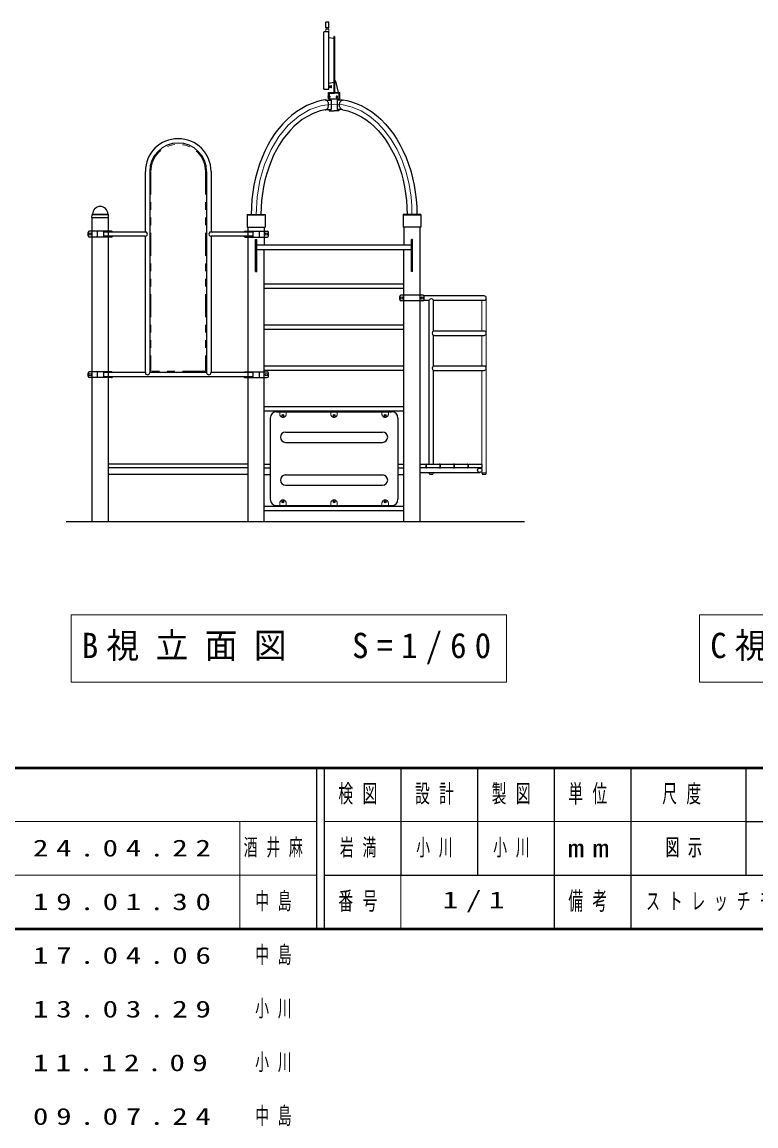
# Model space of a CAD drawing. Units: millimetres on the paper, with parts at other scales. Extents: x -365 to 0, y -26 to 257.
# Drawn here: x -276.9 to -181.2, y -25.7 to 118.2 of the extents above; entities that cross this region are included whole.
import ezdxf

# ---------------------------------------------------------------- set-up
doc = ezdxf.new("R2010")
doc.units = ezdxf.units.MM
for name, pattern in [('USER1', [4.5, 2.5, -2]), ('USER2', [6, 3, -1, 1, -1]), ('USER3', [8, 3, -1, 1, -1, 1, -1])]:
    doc.linetypes.add(name, pattern=pattern)
doc.layers.add('LY_1', color=7, linetype='Continuous', lineweight=13)
doc.styles.add('ＭＳ ゴシック', font='')
doc.styles.get('ＭＳ ゴシック').set_extended_font_data('MS Gothic')

msp = doc.modelspace()

# ---------------------------------------------------------------- linework, layer by layer
at = {"layer": 'LY_1', "lineweight": 25}
for p, q in [((-236.889, 118.247), (-237.306, 118.247)), ((-237.306, 117.497), (-237.306, 118.247)), ((-236.889, 117.497), (-236.889, 118.247)), ((-237.556, 109.52), (-237.556, 116.92)), ((-236.939, 116.97), (-237.506, 116.97)), ((-236.889, 117.497), (-237.306, 117.497)), ((-236.889, 109.52), (-236.889, 116.92)), ((-236.253, 116.095), (-236.889, 116.208)), ((-236.253, 116.387), (-236.253, 109.07)), ((-236.178, 116.387), (-236.253, 116.387)), ((-236.178, 116.387), (-236.178, 109.07)), ((-236.939, 109.47), (-237.506, 109.47)), ((-236.253, 110.345), (-236.889, 110.233)), ((-236.723, 109.887), (-236.889, 109.887)), ((-236.723, 109.72), (-236.889, 109.72)), ((-236.723, 109.72), (-236.723, 109.887)), ((-236.639, 109.854), (-236.723, 109.854)), ((-236.639, 109.754), (-236.723, 109.754)), ((-236.556, 109.937), (-236.639, 109.937)), ((-236.639, 109.67), (-236.639, 109.937)), ((-236.556, 109.67), (-236.639, 109.67)), ((-236.556, 109.67), (-236.556, 109.937)), ((-236.178, 110.57), (-236.05, 110.57)), ((-235.644, 109.07), (-236.002, 110.532)), ((-237.301, 108.079), (-236.609, 108.079)), ((-236.958, 109.07), (-235.473, 109.07)), ((-236.958, 108.237), (-236.958, 109.07)), ((-236.958, 108.237), (-235.473, 108.237)), ((-236.851, 108.995), (-236.851, 108.079)), ((-236.851, 108.995), (-236.215, 108.995)), ((-236.609, 108.079), (-236.609, 106.829)), ((-235.579, 108.995), (-236.215, 108.995)), ((-236.011, 109.07), (-236.178, 109.237)), ((-235.129, 108.079), (-235.822, 108.079)), ((-235.822, 108.079), (-235.822, 106.829)), ((-235.579, 108.995), (-235.579, 108.079)), ((-235.473, 108.237), (-235.473, 109.07)), ((-237.255, 106.829), (-236.609, 106.829)), ((-236.851, 106.829), (-236.851, 106.662)), ((-236.851, 106.662), (-236.215, 106.662)), ((-235.579, 106.662), (-236.215, 106.662)), ((-235.175, 106.829), (-235.822, 106.829)), ((-235.579, 106.829), (-235.579, 106.662)), ((-260.835, 98.754), (-260.835, 90.863)), ((-260.268, 98.754), (-260.268, 72.529)), ((-252.835, 98.754), (-252.835, 72.529)), ((-252.268, 98.754), (-252.268, 90.863)), ((-267.798, 92.759), (-267.791, 93.098)), ((-267.79, 92.751), (-265.64, 92.751)), ((-267.753, 53.082), (-267.773, 92.751)), ((-267.772, 93.144), (-267.729, 93.187)), ((-265.658, 93.144), (-265.7, 93.186)), ((-265.637, 53.083), (-265.656, 92.751)), ((-265.632, 92.759), (-265.638, 93.098)), ((-247.547, 93.162), (-247.546, 91.495)), ((-247.547, 93.162), (-245.217, 93.162)), ((-245.217, 93.162), (-245.216, 91.495)), ((-227.213, 93.163), (-227.213, 91.496)), ((-224.883, 93.163), (-227.213, 93.163)), ((-224.883, 93.163), (-224.883, 91.496)), ((-268.305, 90.379), (-268.305, 90.796)), ((-265.27, 90.963), (-268.139, 90.963)), ((-267.121, 90.963), (-267.121, 90.213)), ((-266.288, 90.963), (-266.288, 90.213)), ((-260.835, 90.863), (-266.288, 90.863)), ((-246.801, 90.863), (-252.268, 90.863)), ((-247.819, 90.963), (-244.95, 90.963)), ((-247.547, 91.495), (-245.217, 91.495)), ((-247.44, 53.057), (-247.44, 91.466)), ((-246.801, 90.963), (-246.801, 90.213)), ((-245.968, 90.963), (-245.968, 90.213)), ((-245.323, 91.466), (-245.323, 89.174)), ((-244.784, 90.379), (-244.784, 90.796)), ((-224.883, 91.496), (-227.213, 91.496)), ((-227.107, 91.466), (-227.107, 89.174)), ((-224.99, 53.057), (-224.99, 91.466)), ((-265.27, 90.213), (-268.139, 90.213)), ((-260.835, 90.313), (-266.288, 90.313)), ((-260.835, 90.313), (-260.835, 72.529)), ((-246.801, 90.313), (-252.268, 90.313)), ((-252.268, 90.313), (-252.268, 72.529)), ((-247.819, 90.213), (-244.95, 90.213)), ((-246.457, 89.891), (-246.307, 89.891)), ((-246.457, 85.724), (-246.457, 89.891)), ((-246.307, 85.724), (-246.307, 89.891)), ((-225.973, 89.891), (-226.123, 89.891)), ((-226.123, 85.724), (-226.123, 89.891)), ((-225.973, 85.724), (-225.973, 89.891)), ((-246.307, 89.174), (-226.123, 89.174)), ((-246.307, 88.607), (-226.123, 88.607)), ((-245.323, 53.057), (-245.323, 88.607)), ((-227.107, 53.057), (-227.107, 88.607)), ((-246.457, 85.724), (-246.307, 85.724)), ((-225.973, 85.724), (-226.123, 85.724)), ((-245.323, 84.091), (-227.107, 84.091)), ((-245.323, 83.524), (-227.107, 83.524)), ((-227.652, 82.046), (-227.652, 82.463)), ((-224.617, 82.629), (-227.485, 82.629)), ((-216.635, 82.538), (-224.45, 82.538)), ((-224.45, 82.046), (-224.45, 82.463)), ((-224.617, 81.879), (-227.485, 81.879)), ((-224.45, 81.971), (-223.808, 81.971)), ((-223.808, 60.588), (-223.808, 81.971)), ((-223.241, 77.954), (-223.241, 81.971)), ((-223.241, 81.971), (-216.635, 81.971)), ((-245.323, 78.757), (-227.107, 78.757)), ((-245.323, 78.191), (-227.107, 78.191)), ((-216.635, 77.954), (-223.241, 77.954)), ((-223.241, 77.388), (-216.635, 77.388)), ((-223.241, 73.371), (-223.241, 77.388)), ((-268.305, 72.046), (-268.305, 72.463)), ((-265.27, 72.629), (-268.139, 72.629)), ((-267.121, 72.629), (-267.121, 71.879)), ((-266.288, 72.629), (-266.288, 71.879)), ((-260.835, 72.529), (-266.288, 72.529)), ((-252.835, 72.529), (-260.268, 72.529)), ((-246.801, 72.529), (-252.268, 72.529)), ((-247.819, 72.629), (-244.95, 72.629)), ((-246.801, 72.629), (-246.801, 71.879)), ((-245.968, 72.629), (-245.968, 71.879)), ((-245.323, 73.424), (-227.107, 73.424)), ((-245.323, 72.857), (-227.107, 72.857)), ((-244.784, 72.046), (-244.784, 72.463)), ((-216.635, 73.371), (-223.241, 73.371)), ((-223.241, 60.588), (-223.241, 72.804)), ((-223.241, 72.804), (-216.635, 72.804)), ((-265.27, 71.879), (-268.139, 71.879)), ((-246.801, 71.979), (-266.288, 71.979)), ((-247.819, 71.879), (-244.95, 71.879)), ((-245.323, 68.091), (-227.107, 68.091)), ((-245.323, 67.524), (-227.107, 67.524)), ((-244.548, 66.599), (-244.548, 56.016)), ((-243.715, 67.432), (-228.715, 67.432)), ((-227.882, 66.599), (-227.882, 56.016)), ((-242.548, 64.766), (-229.882, 64.766)), ((-242.548, 63.432), (-229.882, 63.432)), ((-247.443, 60.588), (-265.66, 60.588)), ((-245.326, 60.588), (-244.551, 60.588)), ((-227.885, 60.588), (-227.11, 60.588)), ((-224.993, 60.588), (-224.301, 60.588)), ((-224.251, 60.538), (-224.251, 60.138)), ((-224.168, 60.138), (-224.168, 60.538)), ((-224.118, 60.588), (-222.468, 60.588)), ((-222.418, 60.538), (-222.418, 60.138)), ((-222.335, 60.138), (-222.335, 60.538)), ((-222.285, 60.588), (-220.635, 60.588)), ((-220.585, 60.538), (-220.585, 60.138)), ((-220.501, 60.138), (-220.501, 60.538)), ((-220.451, 60.588), (-218.801, 60.588)), ((-218.751, 60.538), (-218.751, 60.138)), ((-218.668, 60.138), (-218.668, 60.538)), ((-218.618, 60.588), (-216.968, 60.588)), ((-216.918, 60.538), (-216.918, 60.138)), ((-247.443, 60.088), (-265.66, 60.088)), ((-247.443, 59.254), (-265.66, 59.254)), ((-245.326, 60.088), (-244.551, 60.088)), ((-245.326, 59.254), (-244.551, 59.254)), ((-242.548, 59.182), (-229.882, 59.182)), ((-227.885, 60.088), (-227.11, 60.088)), ((-227.882, 59.254), (-227.11, 59.254)), ((-216.968, 60.088), (-224.993, 60.088)), ((-224.993, 59.521), (-217.201, 59.521)), ((-223.725, 59.271), (-223.324, 59.271)), ((-216.835, 59.271), (-216.434, 59.271)), ((-242.548, 57.849), (-229.882, 57.849)), ((-245.323, 55.091), (-227.107, 55.091)), ((-243.715, 55.182), (-228.715, 55.182)), ((-245.323, 54.524), (-227.107, 54.524)), ((-271.148, 53.088), (-211.373, 53.088)), ((-238.5, 21), (-238.5, 0)), ((-237.5, 21), (-237.5, 0)), ((-227.5, 21), (-227.5, 7)), ((-217.5, 21), (-217.5, 7)), ((-207.5, 21), (-207.5, 0)), ((-197.5, 21), (-197.5, 7)), ((-182.5, 21), (-182.5, 7)), ((-182.5, 14), (-70, 14)), ((-237.5, 7), (0, 7)), ((-197.5, 7), (-197.5, 0))]:
    msp.add_line(p, q, dxfattribs=at)
at = {"layer": 'LY_1'}
for p, q in [((-237.306, 116.965), (-237.306, 117.33)), ((-236.889, 117.33), (-237.306, 117.33)), ((-237.223, 117.33), (-237.223, 117.497)), ((-236.973, 117.33), (-236.973, 117.497)), ((-236.889, 116.965), (-236.889, 117.33)), ((-236.144, 115.554), (-236.144, 110.887)), ((-267.767, 93.125), (-265.663, 93.125)), ((-267.7, 93.201), (-265.73, 93.201)), ((-216.351, 82.169), (-216.351, 59.471)), ((-216.918, 81.971), (-216.918, 77.954)), ((-216.918, 77.388), (-216.918, 73.371)), ((-216.918, 72.804), (-216.918, 59.471)), ((-223.808, 59.521), (-223.808, 59.471)), ((-223.241, 59.471), (-223.808, 59.471)), ((-223.241, 59.521), (-223.241, 59.471)), ((-216.351, 59.471), (-216.918, 59.471)), ((-270.515, 40.938), (-270.515, 32.138)), ((-213.715, 40.938), (-270.515, 40.938)), ((-213.715, 32.138), (-213.715, 40.938)), ((-188.534, 40.938), (-188.534, 32.138)), ((-131.734, 40.938), (-188.534, 40.938)), ((-270.515, 32.138), (-213.715, 32.138)), ((-188.534, 32.138), (-131.734, 32.138)), ((-365, 14), (-238.5, 14)), ((-248.5, 14), (-248.5, 0)), ((-237.5, 14), (-182.5, 14)), ((-365, 7), (-238.5, 7)), ((-227.5, 7), (-227.5, 0))]:
    msp.add_line(p, q, dxfattribs=at)
at = {"layer": 'LY_1', "linetype": 'USER2'}
for p, q in [((-236.527, 109.804), (-236.889, 109.804)), ((-237.087, 108.487), (-236.655, 108.487))]:
    msp.add_line(p, q, dxfattribs=at)
at = {"layer": 'LY_1', "linetype": 'USER1'}
for p, q in [((-236.888, 108.237), (-236.888, 109.07)), ((-236.888, 108.995), (-235.543, 108.995)), ((-235.543, 108.237), (-235.543, 109.07)), ((-247.44, 93.057), (-245.323, 93.057)), ((-227.107, 93.057), (-224.99, 93.057)), ((-243.298, 67.107), (-243.298, 67.524)), ((-242.465, 67.107), (-242.465, 67.524)), ((-236.632, 67.107), (-236.632, 67.524)), ((-235.798, 67.107), (-235.798, 67.524)), ((-229.965, 67.107), (-229.965, 67.524)), ((-229.132, 67.107), (-229.132, 67.524)), ((-243.298, 55.507), (-243.298, 55.091)), ((-242.465, 55.507), (-242.465, 55.091)), ((-236.632, 55.507), (-236.632, 55.091)), ((-235.798, 55.507), (-235.798, 55.091)), ((-229.965, 55.507), (-229.965, 55.091)), ((-229.132, 55.507), (-229.132, 55.091))]:
    msp.add_line(p, q, dxfattribs=at)
at = {"layer": 'LY_1', "linetype": 'USER3'}
for p, q in [((-260.101, 98.754), (-260.101, 72.696)), ((-253.001, 98.754), (-253.001, 72.696)), ((-253.001, 72.696), (-260.101, 72.696))]:
    msp.add_line(p, q, dxfattribs=at)
at = {"layer": 'LY_1', "lineweight": 50}
for p, q in [((-365, 21), (0, 21)), ((-365, 0), (0, 0))]:
    msp.add_line(p, q, dxfattribs=at)
at = {"layer": 'LY_1', "lineweight": 25}
for points in [[(-237.39, 108.087), (-237.884, 107.997), (-238.371, 107.876), (-239.08, 107.641), (-239.768, 107.346), (-240.427, 106.994), (-241.086, 106.571), (-241.712, 106.097), (-242.3, 105.579), (-242.882, 104.988), (-243.424, 104.358), (-243.923, 103.696), (-244.407, 102.964), (-244.847, 102.204), (-245.243, 101.422), (-245.613, 100.58), (-245.938, 99.719), (-246.218, 98.843), (-246.462, 97.924), (-246.661, 96.994), (-246.816, 96.056), (-246.928, 95.095), (-246.995, 94.129), (-247.017, 93.162)], [(-237.356, 106.807), (-237.294, 106.816), (-237.234, 106.837), (-237.176, 106.87), (-237.123, 106.914), (-237.073, 106.968), (-237.03, 107.031), (-236.993, 107.102), (-236.963, 107.18), (-236.941, 107.262), (-236.928, 107.348), (-236.922, 107.436), (-236.926, 107.525), (-236.937, 107.611), (-236.957, 107.695), (-236.985, 107.774), (-237.021, 107.846), (-237.063, 107.911), (-237.111, 107.968), (-237.164, 108.014), (-237.22, 108.049), (-237.28, 108.073), (-237.342, 108.085), (-237.388, 108.086), (-237.434, 108.081)], [(-235.074, 106.807), (-235.135, 106.816), (-235.194, 106.836), (-235.25, 106.868), (-235.303, 106.91), (-235.352, 106.962), (-235.395, 107.022), (-235.432, 107.091), (-235.462, 107.166), (-235.485, 107.246), (-235.5, 107.33), (-235.508, 107.415), (-235.506, 107.502), (-235.497, 107.587), (-235.48, 107.67), (-235.455, 107.749), (-235.423, 107.822), (-235.384, 107.889), (-235.339, 107.947), (-235.289, 107.996), (-235.235, 108.035), (-235.178, 108.064), (-235.118, 108.081), (-235.057, 108.087), (-234.997, 108.081)], [(-235.04, 108.088), (-234.547, 107.997), (-234.06, 107.876), (-233.35, 107.641), (-232.663, 107.346), (-232.003, 106.994), (-231.344, 106.571), (-230.718, 106.097), (-230.13, 105.579), (-229.548, 104.989), (-229.007, 104.359), (-228.507, 103.696), (-228.023, 102.965), (-227.583, 102.205), (-227.187, 101.422), (-226.817, 100.58), (-226.492, 99.719), (-226.212, 98.843), (-225.968, 97.925), (-225.768, 96.994), (-225.614, 96.056), (-225.502, 95.095), (-225.435, 94.13), (-225.412, 93.163)], [(-237.355, 106.805), (-238.026, 106.652), (-238.929, 106.331), (-239.784, 105.897), (-240.363, 105.526), (-240.911, 105.109), (-241.427, 104.655), (-241.95, 104.124), (-242.436, 103.557), (-242.885, 102.962), (-243.328, 102.292), (-243.731, 101.596), (-244.093, 100.878), (-244.436, 100.097), (-244.738, 99.298), (-244.998, 98.486), (-245.226, 97.626), (-245.412, 96.756), (-245.557, 95.879), (-245.662, 94.977), (-245.725, 94.07), (-245.746, 93.162)], [(-235.075, 106.805), (-234.404, 106.652), (-233.501, 106.331), (-232.646, 105.897), (-232.068, 105.526), (-231.519, 105.109), (-231.004, 104.655), (-230.48, 104.124), (-229.994, 103.558), (-229.545, 102.962), (-229.102, 102.292), (-228.699, 101.596), (-228.337, 100.879), (-227.994, 100.098), (-227.692, 99.299), (-227.432, 98.486), (-227.204, 97.627), (-227.018, 96.756), (-226.873, 95.879), (-226.768, 94.977), (-226.705, 94.07), (-226.684, 93.163)]]:
    msp.add_lwpolyline(points, dxfattribs=at)
msp.add_lwpolyline([(-235.847, 108.587), (-235.855, 108.587), (-235.862, 108.585), (-235.87, 108.584), (-235.877, 108.581), (-235.884, 108.578), (-235.891, 108.574), (-235.897, 108.569), (-235.903, 108.564), (-235.909, 108.558), (-235.914, 108.551), (-235.918, 108.544), (-235.922, 108.537), (-235.926, 108.529), (-235.929, 108.521), (-235.931, 108.513), (-235.933, 108.504), (-235.934, 108.496), (-235.934, 108.487), (-235.934, 108.478), (-235.933, 108.47), (-235.931, 108.461), (-235.929, 108.453), (-235.926, 108.445), (-235.922, 108.437), (-235.918, 108.43), (-235.914, 108.423), (-235.909, 108.416), (-235.903, 108.41), (-235.897, 108.405), (-235.891, 108.4), (-235.884, 108.396), (-235.877, 108.393), (-235.87, 108.39), (-235.862, 108.389), (-235.855, 108.387), (-235.847, 108.387), (-235.84, 108.387), (-235.832, 108.389), (-235.825, 108.39), (-235.818, 108.393), (-235.811, 108.396), (-235.804, 108.4), (-235.798, 108.405), (-235.792, 108.41), (-235.786, 108.416), (-235.781, 108.423), (-235.776, 108.43), (-235.772, 108.437), (-235.769, 108.445), (-235.766, 108.453), (-235.764, 108.461), (-235.762, 108.47), (-235.761, 108.478), (-235.761, 108.487), (-235.761, 108.496), (-235.762, 108.504), (-235.764, 108.513), (-235.766, 108.521), (-235.769, 108.529), (-235.772, 108.537), (-235.776, 108.544), (-235.781, 108.551), (-235.786, 108.558), (-235.792, 108.564), (-235.798, 108.569), (-235.804, 108.574), (-235.811, 108.578), (-235.818, 108.581), (-235.825, 108.584), (-235.832, 108.585), (-235.84, 108.587)], close=True, dxfattribs=at)
at = {"layer": 'LY_1', "linetype": 'USER2'}
for points in [[(-236.215, 107.54), (-237.806, 107.363), (-239.357, 106.836), (-240.831, 105.973), (-242.191, 104.794), (-243.404, 103.329), (-244.44, 101.613), (-245.274, 99.69), (-245.884, 97.605), (-246.256, 95.411), (-246.382, 93.162)], [(-236.215, 107.54), (-235.02, 107.441), (-233.842, 107.143), (-232.696, 106.652), (-231.6, 105.973), (-230.567, 105.117), (-229.612, 104.095), (-228.749, 102.922), (-227.99, 101.614), (-227.345, 100.188), (-226.822, 98.665), (-226.43, 97.065), (-226.173, 95.412), (-226.08, 94.291), (-226.048, 93.163)]]:
    msp.add_lwpolyline(points, dxfattribs=at)
at = {"layer": 'LY_1', "lineweight": 25}
for centre, radius in [((-268.038, 90.588), 0.15), ((-245.051, 90.588), 0.15), ((-227.385, 82.254), 0.15), ((-224.718, 82.254), 0.15), ((-268.038, 72.254), 0.15), ((-245.051, 72.254), 0.15), ((-242.882, 66.941), 0.117), ((-242.882, 66.941), 0.1), ((-236.215, 66.941), 0.117), ((-236.215, 66.941), 0.1), ((-229.548, 66.941), 0.117), ((-229.548, 66.941), 0.1), ((-217.201, 59.804), 0.283), ((-242.882, 55.674), 0.117), ((-242.882, 55.674), 0.1), ((-236.215, 55.674), 0.117), ((-236.215, 55.674), 0.1), ((-229.548, 55.674), 0.117), ((-229.548, 55.674), 0.1)]:
    msp.add_circle(centre, radius, dxfattribs=at)
for centre, radius, start, end in [((-237.506, 116.92), 0.05, 90, 180), ((-236.939, 116.92), 0.05, 0, 90), ((-237.506, 109.52), 0.05, 180, 270), ((-236.939, 109.52), 0.05, 270, 0), ((-236.05, 110.52), 0.05, 13.73627, 90), ((-256.551, 98.754), 4.283, 0, 180), ((-256.551, 98.754), 3.717, 0, 180), ((-266.715, 93.201), 1, 1.14005, 178.85842), ((-267.79, 92.759), 0.0083, 178.87801, 270), ((-267.725, 93.097), 0.0667, 135, 178.99605), ((-267.765, 93.222), 0.05, 315, 358.85842), ((-265.665, 93.222), 0.05, 181.14005, 225), ((-265.705, 93.097), 0.0667, 1.00395, 45), ((-265.64, 92.759), 0.0083, 270, 1.12199), ((-268.139, 90.796), 0.167, 90, 180), ((-265.27, 90.796), 0.167, 23.57818, 90), ((-260.826, 90.588), 0.275, 268.28981, 91.7102), ((-252.276, 90.588), 0.275, 88.28981, 271.71019), ((-247.819, 90.796), 0.167, 90, 156.42182), ((-244.95, 90.796), 0.167, 0, 90), ((-268.139, 90.379), 0.167, 180, 270), ((-265.27, 90.379), 0.167, 270, 336.42182), ((-247.819, 90.379), 0.167, 203.57818, 270), ((-244.95, 90.379), 0.167, 270, 0), ((-227.485, 82.463), 0.167, 90, 180), ((-224.617, 82.463), 0.167, 0, 90), ((-223.525, 81.853), 0.307, 22.60568, 157.39432), ((-216.635, 82.254), 0.283, 270, 90), ((-227.485, 82.046), 0.167, 180, 270), ((-224.617, 82.046), 0.167, 270, 0), ((-223.123, 77.671), 0.307, 112.60559, 247.39441), ((-216.635, 77.671), 0.283, 270, 90), ((-268.139, 72.463), 0.167, 90, 180), ((-268.139, 72.046), 0.167, 180, 270), ((-265.27, 72.463), 0.167, 23.57818, 90), ((-260.551, 72.538), 0.283, 181.71019, 358.28981), ((-252.551, 72.538), 0.283, 181.71019, 358.28981), ((-247.819, 72.463), 0.167, 90, 156.42182), ((-244.95, 72.463), 0.167, 0, 90), ((-244.95, 72.046), 0.167, 270, 0), ((-223.123, 73.088), 0.307, 112.60559, 247.39441), ((-216.635, 73.088), 0.283, 270, 90), ((-265.27, 72.046), 0.167, 270, 336.42182), ((-247.819, 72.046), 0.167, 203.57818, 270), ((-243.715, 66.599), 0.833, 90, 180), ((-228.715, 66.599), 0.833, 0, 90), ((-242.548, 64.099), 0.667, 90, 270), ((-229.882, 64.099), 0.667, 270, 90), ((-224.301, 60.538), 0.05, 0, 90), ((-224.118, 60.538), 0.05, 90, 180), ((-222.468, 60.538), 0.05, 0, 90), ((-222.285, 60.538), 0.05, 90, 180), ((-220.635, 60.538), 0.05, 0, 90), ((-220.451, 60.538), 0.05, 90, 180), ((-218.801, 60.538), 0.05, 0, 90), ((-218.618, 60.538), 0.05, 90, 180), ((-216.968, 60.538), 0.05, 0, 90), ((-242.548, 58.516), 0.667, 90, 270), ((-229.882, 58.516), 0.667, 270, 90), ((-224.301, 60.138), 0.05, 270, 0), ((-224.118, 60.138), 0.05, 180, 270), ((-223.525, 59.471), 0.283, 180, 224.90062), ((-223.525, 59.471), 0.283, 315.09938, 0), ((-222.468, 60.138), 0.05, 270, 0), ((-222.285, 60.138), 0.05, 180, 270), ((-220.635, 60.138), 0.05, 270, 0), ((-220.451, 60.138), 0.05, 180, 270), ((-218.801, 60.138), 0.05, 270, 0), ((-218.618, 60.138), 0.05, 180, 270), ((-216.968, 60.138), 0.05, 270, 0), ((-216.635, 59.471), 0.283, 180, 224.90062), ((-216.635, 59.471), 0.283, 315.09938, 0), ((-243.715, 56.016), 0.833, 180, 270), ((-228.715, 56.016), 0.833, 270, 0)]:
    msp.add_arc(centre, radius, start, end, dxfattribs=at)
at = {"layer": 'LY_1', "linetype": 'USER3'}
msp.add_arc((-256.551, 98.754), 3.55, 0, 180, dxfattribs=at)
at = {"layer": 'LY_1', "linetype": 'USER1'}
for centre, start, end in [((-242.882, 67.107), 180, 0), ((-236.215, 67.107), 180, 0), ((-229.548, 67.107), 180, 0), ((-242.882, 55.507), 0, 180), ((-236.215, 55.507), 0, 180), ((-229.548, 55.507), 0, 180)]:
    msp.add_arc(centre, 0.417, start, end, dxfattribs=at)

# ---------------------------------------------------------------- texts
at = {"layer": 'LY_1', "style": 'ＭＳ ゴシック'}
for s, insert, char_height, attachment_point in [('\\T1.5;\\W0.95;B視立面図\u3000S=1/60', (-269.115, 36.538), 3.299, 4), ('\\T1.5;\\W0.95;C視立面図\u3000S=1/60', (-187.134, 36.538), 3.299, 4), ('\\T1.64;\\W0.6;検図', (-232.5, 17.5), 2.346, 5), ('\\T1.64;\\W0.6;設計', (-222.5, 17.5), 2.346, 5), ('\\T1.64;\\W0.6;製図', (-212.5, 17.5), 2.346, 5), ('\\T1.64;\\W0.6;単位', (-202.5, 17.5), 2.346, 5), ('\\T1.64;\\W0.6;尺度', (-190.25, 17.5), 2.346, 5), ('\\T1.5;\\W1.35;24.04.22', (-275.5, 10.5), 2.199, 4), ('\\T1.64;\\W0.6;酒井麻', (-248, 10.5), 2.199, 4), ('\\T1.64;\\W0.6;岩満', (-232.5, 10.5), 2.199, 5), ('\\T1.64;\\W0.6;小川', (-225.5, 10.5), 2.199, 4), ('\\T1.64;\\W0.6;小川', (-212.5, 10.5), 2.199, 5), ('\\T1.64;\\W0.6;図示', (-193, 10.5), 2.199, 4), ('\\T1.64;\\W0.6;図示', (-190, 10.5), 2.199, 5), ('\\T1.5;\\W1.35;mm', (-202.5, 10.5), 2.346, 5), ('\\T1.5;\\W1.35;19.01.30', (-275.5, 3.5), 2.199, 4), ('\\T1.64;\\W0.6;中島', (-246.5, 3.5), 2.199, 4), ('\\T1.64;\\W0.6;番号', (-232.5, 3.5), 2.346, 5), ('\\T1.5;\\W1.35;1/1', (-217.5, 3.5), 2.199, 5), ('\\T1.64;\\W0.6;備考', (-202.5, 3.5), 2.346, 5), ('\\T1.64;\\W0.6;ストレッチモデル', (-195.5, 3.5), 2.199, 4), ('\\T1.5;\\W1.35;17.04.06', (-275.5, -3.5), 2.199, 4), ('\\T1.64;\\W0.6;中島', (-246.5, -3.5), 2.199, 4), ('\\T1.5;\\W1.35;13.03.29', (-275.5, -10.5), 2.199, 4), ('\\T1.64;\\W0.6;小川', (-246.5, -10.5), 2.199, 4), ('\\T1.47;\\W1.35;11.12.09', (-275.5, -17.5), 2.199, 4), ('\\T1.64;\\W0.6;小川', (-246.5, -17.5), 2.199, 4), ('\\T1.64;\\W0.6;中島', (-246.5, -24.5), 2.199, 4), ('\\T1.5;\\W1.35;09.07.24', (-275.5, -24.5), 2.199, 4)]:
    msp.add_mtext(s, dxfattribs=dict(at, insert=insert, char_height=char_height, attachment_point=attachment_point))

doc.saveas('drawing.dxf')
